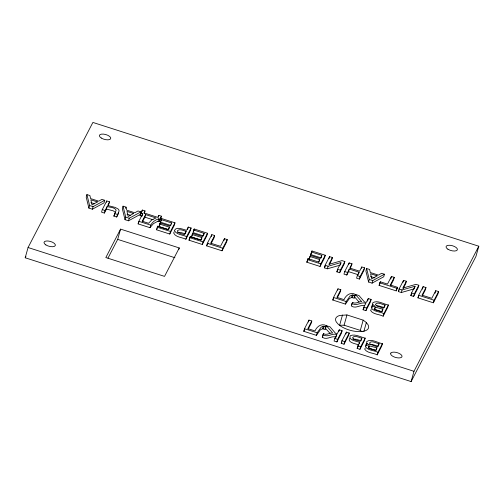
<?xml version="1.0" encoding="UTF-8"?>
<svg xmlns="http://www.w3.org/2000/svg" width="504" height="504" viewBox="0 0 504 504"><rect width="100%" height="100%" fill="white"/><g stroke="black" fill="none" stroke-linecap="round" stroke-linejoin="round"><path stroke-width="0.76" d="M368.537 346.821L369.155 348.075L375.606 350.406L376.916 347.873L370.301 346.084L368.537 346.821L368.178 348.1M374.491 308.152L375.108 309.406L381.56 311.737L382.87 309.204L376.255 307.415L374.491 308.152L374.132 309.431M25.2 257.777L28.066 247.521L92.887 122.434L478.8 246.223L475.934 256.479L411.113 381.566L25.2 257.777L25.924 256.378M86.921 194.582L86.203 197.146L88.893 208.095L92.377 209.21L104.026 202.86L104.744 200.296L101.89 199.382L98.708 201.178L90.581 198.576L89.907 195.539L86.921 194.582L89.611 205.531L88.893 208.095M92.377 209.21L93.095 206.646L104.744 200.296M108.24 205.638L109.588 201.852L106.76 200.945L102.274 209.595L101.562 212.159L104.385 213.066L106.464 209.066L107.176 206.501C109.948 207.541 114.792 207.106 116.147 210.237L113.841 216.096L116.67 217.004L118.207 214.03L118.314 212.751M106.401 202.224L106.76 200.945M104.385 213.066L105.103 210.502L107.176 206.501M116.67 217.004L118.925 211.466L119.032 210.187L118.1 208.977L115.164 207.409L107.686 205.512L109.588 201.852M123.052 206.174L122.333 208.738L125.023 219.687L128.507 220.802L140.156 214.452L140.874 211.888L138.02 210.974L134.839 212.77L126.712 210.162L126.038 207.125L123.052 206.174L125.742 217.117L125.023 219.687M125.679 208.41L126.038 207.125M107.995 258.098L117.697 239.381L120.563 229.118L179.267 247.949L178.857 249.417M128.507 220.802L129.226 218.238L140.874 211.888M142.071 216.26L140.055 215.611L142.317 210.067L145.001 210.93L144.289 213.494M145.001 210.93L143.974 212.909L157.771 217.337L158.798 215.353L161.482 216.216L159.22 221.76L158.067 221.388L156.838 221.773L153.392 223.675L149.984 227.695L138.121 223.883L138.833 221.319L142.79 213.696L140.773 213.047M141.781 211.989L142.317 210.067M142.248 215.618L142.79 213.696M142.493 221.804L144.9 217.167L145.612 214.603L156.057 217.948L151.824 219.883L148.56 223.278L142.178 221.231L145.612 214.603M149.984 227.695C150.677 223.247 154.602 219.971 158.779 218.824L159.938 219.196L161.482 216.216M158.262 217.274L158.798 215.353M158.067 221.388L158.779 218.824M170.906 225.508L160.436 222.151L161.683 218.56L174.976 222.825L174.264 225.389L169.779 234.039L156.486 229.774L157.727 226.189L168.197 229.547L169.426 227.178L159.673 224.047L158.955 226.611L168.015 229.515M157.191 228.11L157.727 226.189M159.22 221.76L159.938 219.196M159.667 224.948L160.203 223.026L169.955 226.151L171.618 222.944L161.154 219.587M161.148 220.487L161.683 218.56M168.89 229.099L169.426 227.178M171.266 224.223L171.618 222.944M169.779 234.039L170.497 231.475L174.976 222.825M185.554 233.22L186.096 231.298C183.462 230.775 179.884 228.432 177.502 230.649L177.383 231.097C178.378 233.705 182.102 233.68 184.3 234.751L186.096 231.298M187.557 229.654L188.276 227.09L191.098 227.997L190.386 230.561L185.9 239.211C182.076 237.277 175.726 237.447 173.653 233.018L174.239 231.79M185.9 239.211L186.619 236.647L191.098 227.997M203.433 235.941L192.969 232.583L194.216 228.999L207.509 233.264L206.791 235.828L202.312 244.478L189.013 240.213L190.26 236.622L200.731 239.98L201.959 237.611L192.207 234.486L191.488 237.05L201.241 240.175L201.959 237.611M190.26 236.622L189.013 240.213M192.018 236.023L192.736 233.459L202.488 236.59L204.151 233.377L193.687 230.019M193.498 231.563L194.216 228.999M203.616 235.299L204.151 233.377M202.312 244.478L203.03 241.914L207.509 233.264M214.647 235.551L210.697 243.18L220.481 246.317L224.431 238.688L227.26 239.595L226.542 242.159L222.062 250.809L206.621 245.858L207.339 243.293L211.825 234.643L214.647 235.551L213.935 238.115L211.056 243.665M211.283 236.571L211.825 234.643M223.896 240.616L224.431 238.688M222.062 250.809L222.774 248.245L227.26 239.595M320.45 257.683L310.729 254.564L311.976 250.979L325.269 255.244L324.557 257.809L320.072 266.459L306.779 262.193L308.026 258.609L319 262.156M307.484 260.53L308.026 258.609M310.495 255.44L309.248 259.031L310.495 255.44L320.248 258.571L321.917 255.358L311.447 252M311.976 250.979L310.729 254.564M319.183 261.519L319.719 259.591L309.966 256.467M321.199 257.922L321.735 256M320.072 266.459L320.79 263.894L325.269 255.244M311.8 320.998L307.849 328.627L315.019 330.926C316.84 326.378 321.609 323.07 326.384 325.672L325.13 329.37L322.547 328.822L320.405 329.755L316.443 335.368L303.773 331.304L304.492 328.74L308.971 320.09L311.8 320.998L311.088 323.562L308.209 329.112M308.435 322.012L308.971 320.09M339.633 265.293L327.373 268.796L324.387 267.844L325.099 265.274L329.584 256.624L332.401 257.531L331.682 260.096L329.547 264.216M329.049 258.552L329.584 256.624M327.373 268.796L328.085 266.232L341.069 262.521L337.567 269.275L336.855 271.839L339.664 272.746L344.15 264.096L344.862 261.526L342.008 260.612L328.841 264.398L332.401 257.531M316.443 335.368L317.155 332.804L321.124 327.191L323.266 326.258L325.849 326.806L326.384 325.672L329.981 326.831L335.437 333.201L337.226 333.774L339.28 329.811L342.103 330.719L341.391 333.283L336.905 341.933L334.076 341.025L334.795 338.461L336.817 334.561C332.073 332.703 327.77 338.039 323.014 334.681L322.295 337.245C327.052 340.603 331.355 335.267 336.099 337.126M322.547 328.822L323.266 326.258M340.351 265.085L340.893 263.164M323.404 328.873L324.122 326.309M339.664 272.746L340.383 270.175L344.862 261.526M340.817 289.724L336.867 297.354L344.037 299.653C345.857 295.111 350.62 291.797 355.396 294.405L354.148 298.097L351.565 297.555L349.423 298.481L345.461 304.101L332.791 300.038L333.509 297.467L337.989 288.823L340.817 289.724L340.099 292.295L337.226 297.839M323.007 335.576L323.543 333.654C326.712 335.727 329.446 332.552 332.653 332.993L326.384 325.672M325.13 329.37L325.849 326.806M337.63 290.102L337.989 288.823M350.349 268.197L352.006 263.819L349.178 262.912L344.698 271.562L343.98 274.126L346.809 275.033L348.566 271.643L349.278 269.073L359.062 272.217L358.703 273.496M348.818 264.197L349.178 262.912M346.809 275.033L347.521 272.469L349.278 269.073M336.275 336.489L336.817 334.561M342.474 315.006L339.608 325.263L344.093 325.2L360.31 330.397L361.998 331.67M345.461 304.101L346.172 301.531L350.141 295.917L352.283 294.991L354.86 295.533L355.396 294.405L358.999 295.558L364.455 301.928L366.238 302.501L368.292 298.538L371.12 299.445L370.409 302.016L365.923 310.659L363.094 309.758L363.812 307.188L365.828 303.295C361.091 301.43 356.788 306.766 352.031 303.414L351.313 305.978C355.9 309.223 360.039 304.334 364.6 305.733M338.738 331.733L339.28 329.811M336.905 341.933L337.623 339.368L342.103 330.719M359.062 272.217L357.304 275.606L356.586 278.17L359.415 279.077L363.901 270.428L364.613 267.863L361.79 266.956L359.591 271.19L349.814 268.052L352.006 263.819M351.565 297.555L352.283 294.991M344.093 325.2L346.96 314.937L363.176 320.141L365.986 322.264L367.857 324.456A17.086 7.302 15.6 0 1 364.436 331.052L361.154 331.588A17.086 7.302 15.6 0 1 338.222 324.236L336.357 322.043A17.086 7.302 15.6 0 1 339.772 315.447L346.96 314.937M352.422 297.599L353.14 295.035M361.431 268.241L361.79 266.956M341.221 343.319L341.933 340.754L346.418 332.104L349.247 333.012L348.529 335.576L344.049 344.226L341.221 343.319L341.907 341.983M351.849 304.945L352.561 302.381C355.729 304.454 358.457 301.279 361.664 301.72L355.396 294.405M354.148 298.097L354.86 295.533M359.415 279.077L360.133 276.513L364.613 267.863M345.883 334.026L346.418 332.104M344.049 344.226L344.761 341.655L349.247 333.012M366.629 268.512L365.91 271.076L368.6 282.026L372.084 283.141L383.733 276.791L384.451 274.226L381.597 273.313L378.416 275.108L370.289 272.5L369.615 269.47L366.629 268.512L369.312 279.462L368.6 282.026M372.084 283.141L372.803 280.577L384.451 274.226M367.58 301.108L368.292 298.538M360.31 330.397L363.176 320.141M365.923 310.659L366.641 308.095L371.12 299.445M357.141 348.421L357.859 345.857L359.617 342.468C356.983 341.095 348.037 340.364 350.217 335.746C355.106 333.566 360.448 337.151 365.167 338.115L364.455 340.679L359.969 349.329L357.141 348.421L358.199 346.387M359.257 343.747L359.617 342.468M361.292 340.112L361.834 338.19C359.226 337.882 354.482 334.574 352.598 337.661C353.726 340.446 357.764 340.269 360.133 341.473L361.834 338.19M363.869 331.449L366.32 322.654M359.969 349.329L360.688 346.765L365.167 338.115M371.246 309.418L370.616 310.489C373.073 314.553 379.323 314.124 383.16 316.191L387.645 307.541L388.357 304.977C383.607 304.309 377.137 299.496 372.557 303.005L372.884 304.725L372.166 307.289L371.706 306.413L372.305 305.008M394.26 277.376L390.31 284.999L397.448 287.293L396.207 290.877L379.096 285.39L380.344 281.805L387.481 284.092L391.438 276.469L394.26 277.376L393.548 279.941L390.669 285.484M380.344 281.805L379.096 285.39M374.573 309.488L375.108 307.566M366.395 345.316L366.931 343.394L366.603 341.674C371.183 338.165 377.654 342.978 382.404 343.646L381.692 346.21L377.206 354.86C373.37 352.794 367.12 353.222 364.663 349.152L365.293 348.088M368.619 348.157L369.155 346.229M390.72 279.033L391.438 276.469M382.87 309.204L382.152 311.768L375.537 309.979M384.483 306.974L385.024 305.052C382.303 304.769 377.383 301.228 375.379 304.372L376.557 305.796L383.368 308.246L385.024 305.052M383.16 316.191L383.878 313.627L388.357 304.977M376.381 349.795L376.916 347.873M378.529 345.643L379.071 343.722C376.349 343.438 371.429 339.898 369.426 343.041L370.604 344.465L377.414 346.916L379.071 343.722M377.206 354.86L377.924 352.296L382.404 343.646M396.207 290.877L397.448 287.293M399.061 289L402.047 289.957L415.031 286.24L414.313 288.811L401.329 292.522L398.349 291.564L399.061 289L403.546 280.35L406.356 281.251L405.644 283.815L403.15 288.622M403.011 282.272L403.546 280.35M401.329 292.522L402.047 289.957M406.356 281.251L402.803 288.118L415.97 284.338L418.824 285.251L418.112 287.816L413.626 296.465L410.817 295.565L411.529 293L415.031 286.24M413.626 296.465L414.345 293.901L418.824 285.251M425.968 287.545L422.012 295.168L431.796 298.305L435.746 290.682L438.575 291.589L437.863 294.153L433.377 302.803L417.942 297.851L418.654 295.287L423.139 286.637L425.968 287.545L425.25 290.109L422.377 295.653M422.421 289.202L423.139 286.637M435.034 293.246L435.746 290.682M411.113 381.566L413.973 371.303L478.8 246.223M433.377 302.803L434.095 300.239L438.575 291.589M113.841 216.096L114.773 214.301M120.563 229.118L105.827 257.55L164.537 276.381L179.267 247.949M140.055 215.611L140.981 213.822M138.121 223.883L138.839 222.497M156.486 229.774L157.015 228.753M160.436 222.151L160.965 221.124M159.673 224.047L160.203 223.026M158.955 226.611L159.484 225.59M188.276 227.09L186.6 230.315C183.128 229.528 176.558 226.12 174.365 230.454C176.444 234.883 182.794 234.713 186.619 236.647M192.207 234.486L192.736 233.459M206.621 245.858L208.001 243.199M306.779 262.193L307.308 261.173M318.49 261.967L319.719 259.591M324.387 267.844L325.42 265.847M303.773 331.304L304.807 329.307M336.855 271.839L337.554 270.49M332.791 300.038L333.478 298.702M323.014 334.681L323.543 333.654M322.295 337.245L322.831 336.218M352.031 303.414L352.561 302.381M363.094 309.758L364.102 307.805M398.349 291.564L399.036 290.235M410.817 295.565L411.516 294.21M417.942 297.851L418.629 296.522M366.351 343.678L365.753 345.082L366.213 345.958M349.499 338.31C347.319 342.928 356.265 343.659 358.898 345.032M177.446 232.583L180.621 232.47L185.377 233.862M352.775 339.129L356.158 339.255L361.116 340.754M369.615 344.509L373.092 344.679L378.353 346.286M376.186 305.72L379.046 306.01L384.306 307.616M369.583 348.648L376.198 350.438M106.464 209.066L113.255 210.823L115.397 212.43M370.579 276.532L374.951 277.937M348.566 271.643L358.35 274.781M307.49 259.629L320.79 263.894M325.099 265.274L328.085 266.232M337.567 269.275L340.383 270.175M344.698 271.562L347.521 272.469M357.304 275.606L360.133 276.513M369.312 279.462L372.803 280.577M379.814 282.826L396.919 288.313M411.529 293L414.345 293.901M418.654 295.287L434.095 300.239M144.9 217.167L153.103 219.794M90.871 202.608L94.513 203.773M127.002 214.194L130.643 215.366M89.611 205.531L93.095 206.646M102.274 209.595L105.103 210.502M114.559 213.532L117.382 214.439M125.742 217.117L129.226 218.238M138.833 221.319L150.702 225.124M157.198 227.209L170.497 231.475M189.731 237.649L203.03 241.914M207.339 243.293L222.774 248.245M333.509 297.467L346.172 301.531M363.812 307.188L366.641 308.095M383.878 313.627C380.041 311.56 373.792 311.989 371.328 307.919L371.958 306.854L372.821 306.533L375.404 306.476L372.884 304.725M117.697 239.381L174.919 257.733M304.492 328.74L317.155 332.804M334.795 338.461L337.623 339.368M341.933 340.754L344.761 341.655M357.859 345.857L360.688 346.765M377.924 352.296C374.088 350.23 367.838 350.658 365.375 346.588L366.005 345.524L366.868 345.202L369.451 345.146L366.931 343.394M28.066 247.521L413.973 371.303M325.231 328.091L330.007 333.301M354.684 296.969L359.024 302.035M390.833 353.084L390.732 353.241A5.89 2.52 15.6 0 0 394.752 357.179L395.149 357.311A5.89 2.52 15.6 0 0 401.82 356.983L401.915 356.826A5.89 2.52 15.6 0 0 397.895 352.894L397.505 352.762A5.89 2.52 15.6 0 0 390.833 353.084M97.411 201.909L92.03 204.939L90.859 199.804L97.411 201.909M133.547 213.501L128.161 216.531L126.989 211.397L133.547 213.501M377.118 275.839L371.738 278.869L370.566 273.735L377.118 275.839M45.87 244.919A5.89 2.52 15.6 0 0 55.276 245.637A5.89 2.52 15.6 0 0 47.911 240.981A5.89 2.52 15.6 0 0 45.87 244.919M101.266 138.027A5.89 2.52 15.6 0 0 110.672 138.751A5.89 2.52 15.6 0 0 103.307 134.089A5.89 2.52 15.6 0 0 101.266 138.027M447.905 249.215A5.89 2.52 15.6 0 0 457.311 249.94A5.89 2.52 15.6 0 0 449.946 245.278A5.89 2.52 15.6 0 0 447.905 249.215"/></g></svg>
